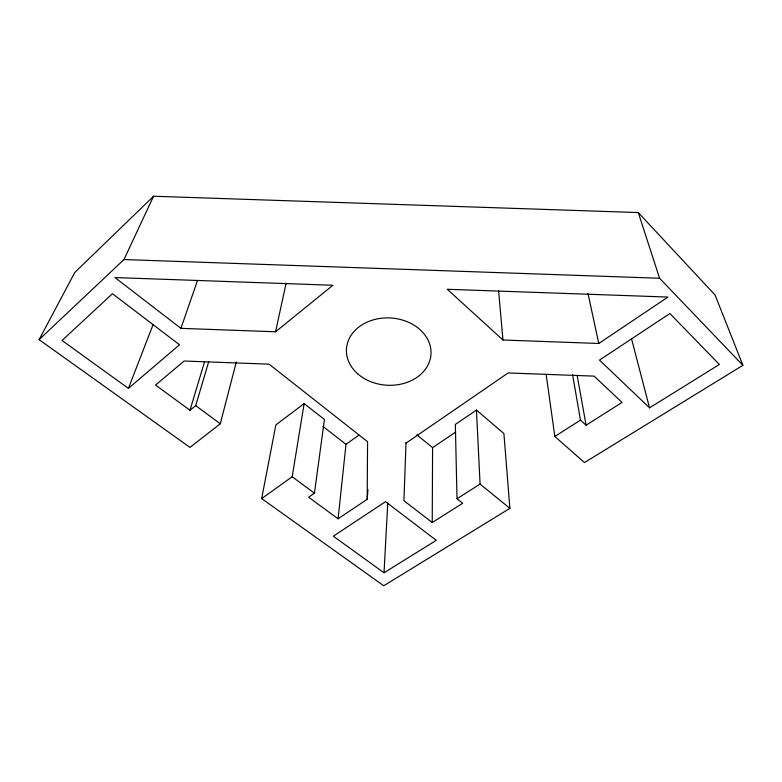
<?xml version="1.0" encoding="UTF-8"?>
<svg xmlns="http://www.w3.org/2000/svg" width="782" height="782" viewBox="0 0 782 782"><rect width="100%" height="100%" fill="white"/><g stroke="black" fill="none" stroke-linecap="round" stroke-linejoin="round"><path stroke-width="1.17" d="M367.931 489.571L367.198 499.287L338.088 518.789L308.646 497.215L314.452 493.178L324.432 419.465L304.13 403.61L275.87 424.909L261.667 498.584L383.747 585.767L509.884 508.349L503.901 433.551L476.463 410.071L455.339 424.411L457.02 498.76L462.68 503.266L432.241 522.523L432.583 447.636L416.806 434.802M367.198 499.287L367.569 441.693L269.057 364.158L184.141 361.03L155.559 385.047L189.967 410.257L195.705 405.633L208.686 361.773M406.024 442.319L403.932 500.724L432.241 522.523M384.021 572.776L436.268 540.323L385.516 501.673L333.327 536.208L384.021 572.776L387.755 502.992M338.088 518.789L345.996 444.323L358.928 435.124M261.667 498.584L292.194 476.766L304.13 403.61M275.557 331.783L332.927 285.254L114.974 277.561L180.906 328.352L275.557 331.783L286.114 283.26M546.159 374.5L554.829 436.454L584.477 462.563L742.9 365.331L715.061 295L638.268 212.567L153.585 196.233L74.789 272.468L39.1 339.652L189.997 447.412L220.28 423.756L236.35 361.91M189.967 410.257L204.601 361.665M180.906 328.352L197.455 280.63M128.424 388.38L179.508 344.774L112.461 293.709L62.042 340.483L128.424 388.38L153.145 324.452M39.1 339.652L123.967 259.546L153.585 196.233M405.985 443.159L508.134 372.955L594.105 376.122L622.081 402.437L586.089 425.203L580.469 420.12L572.541 374.422M432.583 447.636L455.554 432.143M598.777 343.474L667.994 297.062L447.294 289.281L502.963 340.004L598.777 343.474L588.015 293.582M457.02 498.76L480.07 484.078L476.463 410.071M554.829 436.454L580.469 420.12M649.539 407.842L719.362 364.471L669.871 313.533L599.491 360.101L649.539 407.842L631.406 338.323M123.967 259.546L659.597 278.255L742.9 365.331M195.705 405.633L220.28 423.756M292.194 476.766L314.452 493.178M322.907 426.405L345.996 444.323M480.07 484.078L509.884 508.349M638.268 212.567L659.597 278.255M577.155 375.38L586.089 425.203M498.593 290.757L502.963 340.004M357.618 373.728A42.345 33.665 3.6 0 0 429.123 362.545A42.345 33.665 3.6 0 0 379.417 318.518A42.345 33.665 3.6 0 0 357.618 373.728"/></g></svg>
